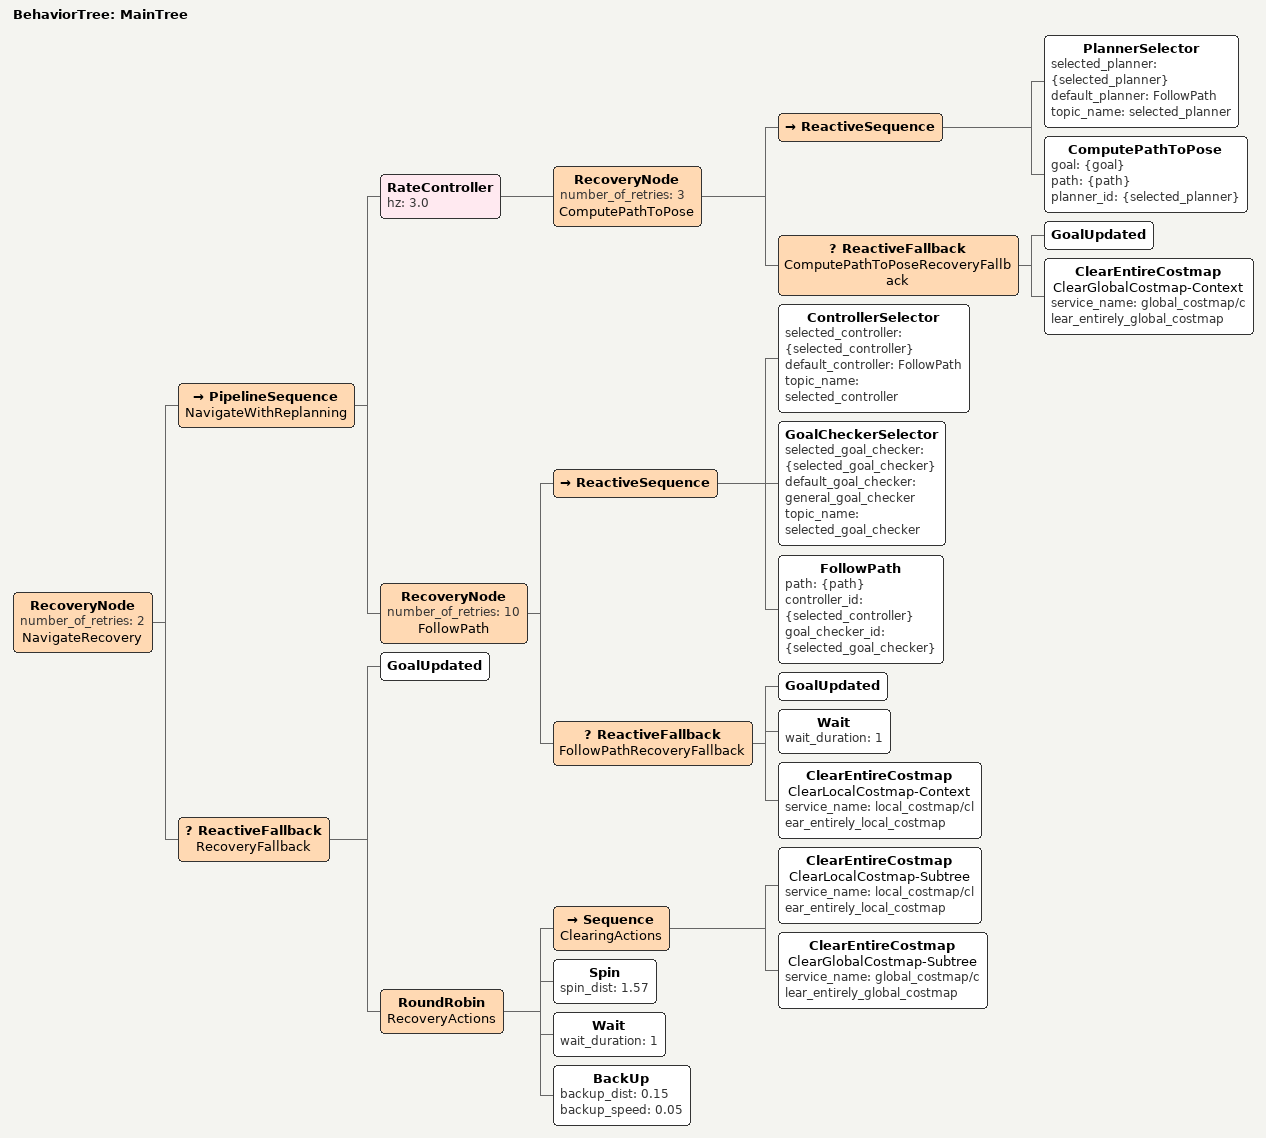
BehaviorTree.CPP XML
<root main_tree_to_execute="MainTree">
    <BehaviorTree ID="MainTree">
        <RecoveryNode number_of_retries="2" name="NavigateRecovery">
            <PipelineSequence name="NavigateWithReplanning">
                <RateController hz="3.0">
                    <RecoveryNode number_of_retries="3" name="ComputePathToPose">
                        <ReactiveSequence>
                            <PlannerSelector selected_planner="{selected_planner}" default_planner="FollowPath" topic_name="selected_planner"/>
                            <ComputePathToPose goal="{goal}" path="{path}" planner_id="{selected_planner}"/>
                        </ReactiveSequence>
                        <ReactiveFallback name="ComputePathToPoseRecoveryFallback">
                            <GoalUpdated/>
                            <ClearEntireCostmap name="ClearGlobalCostmap-Context" service_name="global_costmap/clear_entirely_global_costmap"/>
                        </ReactiveFallback>
                    </RecoveryNode>
                </RateController>
                <RecoveryNode number_of_retries="10" name="FollowPath">
                    <ReactiveSequence>
                        <ControllerSelector selected_controller="{selected_controller}" default_controller="FollowPath" topic_name="selected_controller"/>
                        <GoalCheckerSelector selected_goal_checker="{selected_goal_checker}" default_goal_checker="general_goal_checker" topic_name="selected_goal_checker"/>
                        <FollowPath path="{path}" controller_id="{selected_controller}" goal_checker_id="{selected_goal_checker}"/>
                    </ReactiveSequence>
                    <ReactiveFallback name="FollowPathRecoveryFallback">
                        <GoalUpdated/>
                        <Wait wait_duration="1"/>
                        <ClearEntireCostmap name="ClearLocalCostmap-Context" service_name="local_costmap/clear_entirely_local_costmap"/>
                    </ReactiveFallback>
                </RecoveryNode>
            </PipelineSequence>
            <ReactiveFallback name="RecoveryFallback">
                <GoalUpdated/>
                <RoundRobin name="RecoveryActions">
                    <Sequence name="ClearingActions">
                        <ClearEntireCostmap name="ClearLocalCostmap-Subtree" service_name="local_costmap/clear_entirely_local_costmap"/>
                        <ClearEntireCostmap name="ClearGlobalCostmap-Subtree" service_name="global_costmap/clear_entirely_global_costmap"/>
                    </Sequence>
                    <Spin spin_dist="1.57"/>
                    <Wait wait_duration="1"/>
                    <BackUp backup_dist="0.15" backup_speed="0.05"/>
                </RoundRobin>
            </ReactiveFallback>
        </RecoveryNode>
    </BehaviorTree>
</root>
